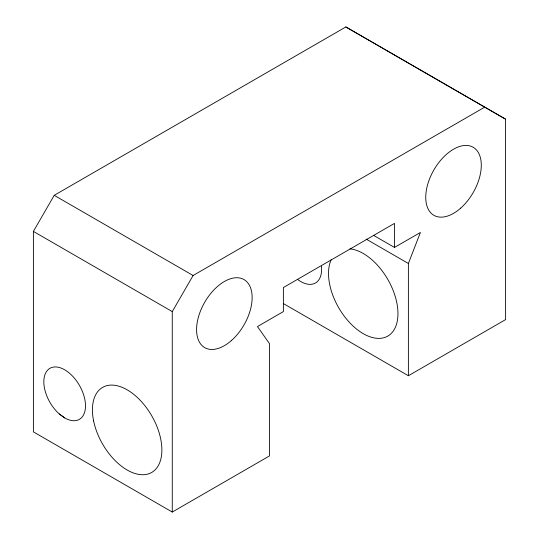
<?xml version="1.0" encoding="UTF-8"?>
<svg xmlns="http://www.w3.org/2000/svg" width="539" height="539" viewBox="0 0 539 539"><rect width="100%" height="100%" fill="white"/><g stroke="black" fill="none" stroke-linecap="round" stroke-linejoin="round"><path stroke-width="0.81" d="M394.487 247.441L394.487 223.389L283.379 287.536L283.379 311.589L257.467 326.553L269.493 343.66L269.493 455.92L172.271 512.05L33.391 431.867L33.391 231.406L54.217 195.327L345.856 26.95L505.575 119.159L505.609 319.6L408.38 375.737L408.38 263.477L420.407 232.477L394.487 247.441L373.365 235.247M172.271 512.05L172.264 311.596L193.097 275.51L484.743 107.133M345.856 26.95L505.575 119.159M366.129 239.087L408.38 263.477M283.312 303.531L408.38 375.737M54.217 195.327L193.097 275.51M33.391 231.406L172.264 311.596M64.66 417.893L59.27 413.959A29.463 17.005 60 0 1 48.699 369.161A29.463 17.005 60 0 1 83.538 394.568A29.463 17.005 60 0 1 64.66 417.893L59.27 413.959M321.406 266.266A29.463 17.012 60 0 1 298.027 279.761M349.959 248.856A49.103 28.351 60 0 1 397.667 308.207A49.103 28.351 60 0 1 358.711 330.697A49.103 28.351 60 0 1 331.168 259.704M460.704 208.121A39.28 22.678 -60 0 0 473.154 147.268A39.28 22.678 -60 0 0 426.686 188.482A39.28 22.678 -60 0 0 460.704 208.121M231.548 340.426A39.28 22.678 -60 0 0 243.999 279.573A39.28 22.678 -60 0 0 197.523 320.786A39.28 22.678 -60 0 0 231.548 340.426M93.618 420.932A49.103 28.345 60 0 0 151.715 472.44A49.103 28.345 60 0 0 136.138 396.381A49.103 28.345 60 0 0 93.618 420.932"/></g></svg>
